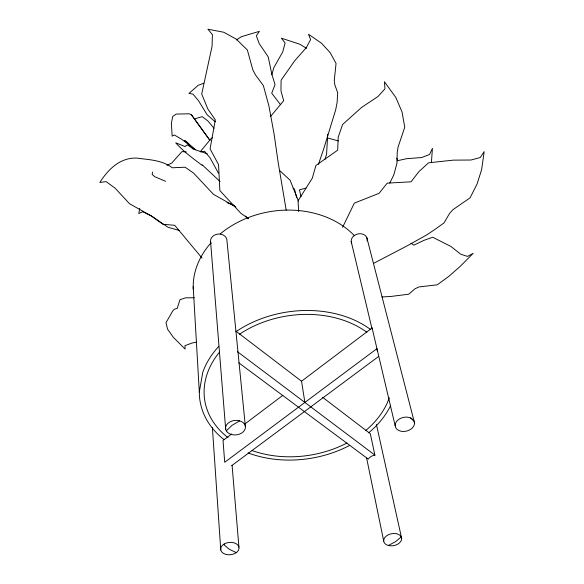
<?xml version="1.0" encoding="UTF-8"?>
<svg xmlns="http://www.w3.org/2000/svg" width="584" height="584" viewBox="0 0 584 584"><rect width="100%" height="100%" fill="white"/><g stroke="black" fill="none" stroke-linecap="round" stroke-linejoin="round"><path stroke-width="0.88" d="M327.733 134.283L326.58 154.183L324.996 159.322M431.423 162.294L432.43 148.358L429.554 154.461L421.794 157.512L406.603 158.702L397.178 160.782M304.892 402.442L301.534 381.221L372.081 327.952L372.023 328.807L351.188 241.542M395.171 425.765L372.081 327.952M152.519 172.046L152.168 174.433L154.724 176.718L165.586 181.288M223.913 439.533A99.477 74.095 -8.9 0 1 199.305 391.981L202.794 372.227A99.477 74.095 -8.9 0 1 218.781 346.356M139.758 208.386L138.78 213.525L142.598 211.751L151.424 215.956L167.929 227.234L179.164 230.432M271.859 74.781L273.743 67.846L282.729 51.918L285.101 42.968L281.371 38.179L299.643 44.172L306.563 48.319M318.419 164.374L323.689 148.993L335.698 109.77L337.092 102.572L337.691 92.725L334.836 84.862L334.252 80.753L336.048 63.393L330.077 52.56L321.536 43.26L308.505 34.244L310.593 39.588L306.323 47.618L294.562 60.94L281.101 80.249L280.962 90.827L283.678 100.733L270.523 116.486M342.611 227.315L354.327 203.13L379.111 193.304L387.207 183.128L411.012 181.821L419.013 171.506L428.583 162.805L453.323 160.14L470.996 160.016L480.282 157.512L484.18 151.606L481.661 169.448L477.084 184.011L470.069 197.852L452.936 209.663L449.49 213.569L443.979 222.964L434.175 229.957L426.919 234.783L407.953 245.426L373.388 263.472M389.769 183.091L393.828 174.828L396.959 163.25L397.229 152.366L398.054 147.132L404.756 127.203L402.011 111.843L395.799 97.426L384.418 81.724L384.973 88.79L378.052 96.477L361.664 107.368L342.582 124.509L338.202 137.167L337.691 150.168L315.937 165.44L312.243 178.303L298.015 200.823L298.716 211.634M226.337 430.868L231.95 425.407L239.615 420.874M401.223 536.886L395.653 541.587L388.404 545.478M231.68 433.956L223.03 440.489L224.709 462.28L377.016 348.604M244.667 424.152L282.897 395.295M231.658 465.674L378.425 356.605M212.364 137.7L210.992 138.715L200.173 151.818L204.561 151.271L210.189 158.038L218.394 173.134M236.44 39.916L241.52 36.646L259.384 31.332L256.361 35.726L259.135 43.493L268.217 56.896L271.867 74.38L275.049 84.563L271.713 93.184L280.546 104.718M166.893 165.338L171.681 163.104L182.004 151.584L186.245 151.92M203.75 83.242L198.253 85.279L188.946 93.433L192.939 94.09L198.421 100.579L207.152 114.8L215.35 121.837M207.269 153.789L196.136 150.052L181.609 139.226L174.361 134.992L172.163 136.13L171.375 123.217L172.711 116.508L176.164 114.077L189.245 113.792L191.523 114.873L194.384 118.924L202.246 116.661L207.758 120.837L214.08 128.246M305.987 188.114L299.475 189.822L301.001 196.844M322.529 397.237L370.322 433.708L374.899 455.119L373.11 455.556A8.483 5.971 -11.3 0 0 368.292 459.112L238.783 362.803M196.64 342.18L192.355 342.932L184.96 345.662L185.121 349.057L173.404 337.413L167.586 329.215L166.002 322.631L172.908 310.703L174.448 309.148L177.193 308.432L179.974 299.723L185.515 297.84L194.355 297.731M381.936 296.957L391.039 296.438L408.712 294.205L415.195 288.657L419.027 286.905L437.19 284.839L448.643 276.502L459.958 266.625L473.171 253.325L467.55 256.398L460.907 254.296L450.928 246.477L432.715 237.25L424.21 240.25L413.822 245.163L410.968 243.119M327.296 137.897L338.399 140.927M227.059 202.604L234.469 205.575M236.235 552.595L229.227 549.237L223.599 544.434M235.848 206.977L213.474 194.333L193.523 173.025L185.077 167.214L172.295 167.783C161.965 159.958 148.942 159.782 136.678 158.074C119.946 157.556 108.23 169.302 99.82 182.471L106.105 181.631L115.092 188.157L129.531 203.728L151.438 216L162.914 224.285L174.711 225.3L202.049 258.07M292.956 188.172L294.482 189.041L296.672 197.735M410.567 418.005L413.727 420.641M248.528 218.693L240.761 213.175L219.869 190.574L218.54 164.644L210.094 148.854L215.313 119.815L207.838 108.982L201.706 94.024L212.08 46.216L212.401 34.595L207.889 29.2L223.76 32.244L236.177 39.099L247.353 49.961L252.843 69.927L255.595 75.059L263.347 85.571L268.91 105.923L274.057 133.867L278.145 162.286L286.197 210.167M237.345 351.619L374.899 455.119M236.002 331.216L301.534 381.221M220.058 181.573L202.203 164.805L202.137 165.323C192.961 158.439 183.259 151.38 175.711 142.795L184.953 146.526L187.457 144.854L193.742 149.424L184.529 140.386L187.406 142.416L195.158 149.957M279.765 170.652L290.102 180.215L298.453 201.086M245.572 216.058L247.988 218.73M194.384 118.924L209.824 140.226M191.523 114.873L209.926 140.328M225.672 429.167L226.373 430.956A9.95 7.249 -6 0 0 241.593 433.102A9.95 7.249 -6 0 0 241.528 421.582L239.272 420.75A9.95 7.249 -6 0 0 229.41 422.217A9.95 7.249 -6 0 0 225.672 429.167L210.59 241.98M396.755 158.133L397.58 160.607M401.646 538.339L401.201 536.813A9.081 6.052 -11.2 0 0 387.703 535.105A9.081 6.052 -11.2 0 0 386.754 544.909L388.696 545.58A9.081 6.052 -11.2 0 0 401.646 538.339L376.439 424.539M366.788 237.513L414.501 422.867M366.642 458.163L383.71 541.047M245.338 426.218L226.84 239.571A8.22 6.709 -5.1 0 0 216.482 234.352A8.22 6.709 -5.1 0 0 211.182 243.645M232.089 465.411L238.936 547.23M212.386 427.517L220.759 549.967M193.194 286.744L199.305 391.981M377.425 351.188A9.103 6.862 -13.2 0 1 376.95 349.458M351.634 243.185A8.118 6.533 -13.8 0 1 358.569 233.797A8.118 6.533 -13.8 0 1 367.095 240.893M193.26 289.401A89.462 71.022 -8.8 0 1 210.371 243.55M220.241 233.907A89.462 71.022 -8.8 0 1 354.43 235.71M390.455 406.011A99.477 74.095 -8.9 0 1 368.738 432.737M349.509 445.49A99.477 74.095 -8.9 0 1 248.083 452.929M236.162 331.544A99.477 74.095 -8.9 0 1 370.563 329.478M389.294 397.792A94.725 70.54 -8.9 0 1 365.737 430.51M346.911 443.022A94.725 70.54 -8.9 0 1 252.098 450.571M227.972 437.606A94.725 70.54 -8.9 0 1 219.453 352.196M239.513 334.223A94.725 70.54 -8.9 0 1 366.913 332.281M224.183 544.003L222.497 545.259A9.205 6.19 -5.9 0 0 223.409 553.362A9.205 6.19 -5.9 0 0 235.476 553.158L237.155 551.916A9.205 6.19 -5.9 0 0 236.286 543.784A9.205 6.19 -5.9 0 0 224.183 544.003M411.297 418.29L409.201 417.465A9.804 7.03 -12.8 0 0 395.353 423.838A9.804 7.03 -12.8 0 0 405.354 431.335A9.804 7.03 -12.8 0 0 414.041 421.086L411.297 418.29"/></g></svg>
